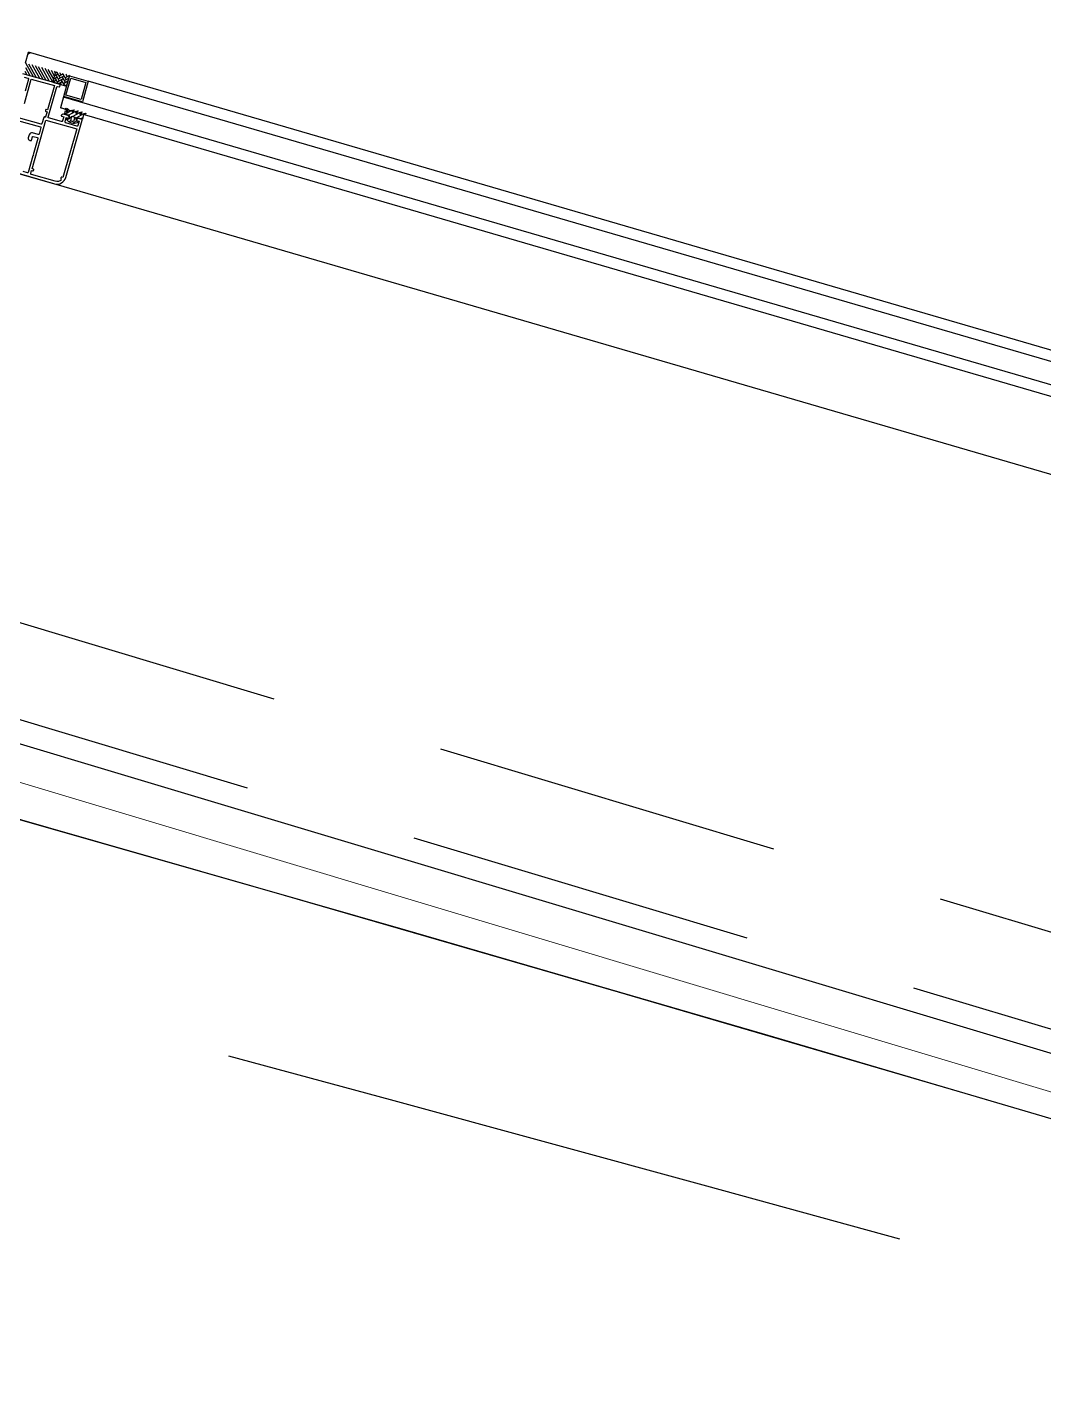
# Model space of a CAD drawing. Header units: millimetres. Extents: x 62878 to 70819, y -67946 to -61850.
# Drawn here: x 67547.2 to 67602, y -62157.9 to -62084.5 of the extents above; entities that cross this region are included whole.
import ezdxf

# ---------------------------------------------------------------- set-up
doc = ezdxf.new("R2010")
doc.units = ezdxf.units.MM
doc.linetypes.add('HIDDEN', pattern=[0.375, 0.25, -0.125])
doc.layers.add('alan hesabı1', color=7, linetype='Continuous', plot=False)
for name, color, linetype, lineweight in [('BA DÖŞ.-yeni', 11, 'Continuous', 30), ('DOGRAMA', 171, 'Continuous', 0), ('DUV.ALÇ.-yeni', 20, 'Continuous', 25), ('GOR-2', 152, 'Continuous', 20)]:
    doc.layers.add(name, color=color, linetype=linetype, lineweight=lineweight)

msp = doc.modelspace()

# ---------------------------------------------------------------- hatches: boundary and pattern name
at = {"layer": 'DOGRAMA', "lineweight": -2}
h = msp.add_hatch(dxfattribs=at)
h.set_pattern_fill('ANSI31', color=256, scale=0.04, angle=671.29752, style=0)
h.set_pattern_definition([(299.21839, (67417.00971, -62064.35818), (-0.11084121, -0.06199376), [])])
h.paths.add_polyline_path([(67548.29, -62087.392, 0.414214), (67548.257, -62087.411), (67547.003, -62087.057, 0.153231), (67547.07, -62086.452), (67548.446, -62086.841)])
h.paths.add_polyline_path([(67548.549, -62087.494), (67548.309, -62087.426, 0.414214), (67548.29, -62087.392), (67548.446, -62086.841), (67548.712, -62086.916)])
h = msp.add_hatch(dxfattribs=at)
h.set_pattern_fill('AR-HBONE', color=256, scale=0.03, angle=671.29752, style=0)
h.set_pattern_definition([(209.2184, (67543.52278, -62123.29517), (-0.04615507, -0.16330863), [0.36, -0.12]), (299.2184, (67543.41805, -62123.35375), (-0.04615507, -0.16330863), [0.36, -0.12])])
h.paths.add_polyline_path([(67549.053, -62087.636), (67549.293, -62087.704), (67549.457, -62087.127), (67548.712, -62086.916), (67548.549, -62087.494)])
h = msp.add_hatch(dxfattribs=at)
h.set_pattern_fill('ANSI31', color=256, scale=0.05, angle=671.29752, style=0)
h.set_pattern_definition([(209.2184, (67648.18763, -62129.6948), (0.0774922, -0.13855151), [])])
edge = h.paths.add_edge_path(flags=16)
edge.add_arc((67549.699, -62089.211), 0.4, 242.68143, 265.75535, ccw=False)
edge.add_line((67549.515, -62089.567), (67549.584, -62089.324))
edge.add_line((67549.584, -62089.324), (67549.738, -62089.368))
edge.add_line((67549.738, -62089.368), (67549.669, -62089.61))
edge = h.paths.add_edge_path()
edge.add_arc((67549.699, -62089.211), 0.5, 217.34849, 291.08829, ccw=False)
edge.add_line((67549.301, -62089.515), (67549.329, -62089.418))
edge.add_line((67549.329, -62089.418), (67549.444, -62089.451))
edge.add_line((67549.444, -62089.451), (67549.46, -62089.393))
edge.add_arc((67549.364, -62089.366), 0.1, 344.21839, 434.21839)
edge.add_line((67549.391, -62089.27), (67549.18, -62089.21))
edge.add_line((67549.18, -62089.21), (67549.229, -62089.037))
edge.add_line((67549.229, -62089.037), (67549.267, -62089.047))
edge.add_arc((67549.249, -62089.11), 0.065, 5.80906, 74.21839, ccw=False)
edge.add_arc((67549.346, -62089.1), 0.0327, 185.80906, 379.64867)
edge.add_arc((67549.201, -62089.184), 0.199, 28.30217, 78.56808)
edge.add_arc((67549.256, -62088.941), 0.05, 75.19055, 252.70379, ccw=False)
edge.add_arc((67549.186, -62089.205), 0.323, 35.83273, 75.15904, ccw=False)
edge.add_arc((67549.464, -62089.004), 0.02, 215.83273, 284.21839)
edge.add_line((67549.469, -62089.023), (67549.682, -62088.969))
edge.add_arc((67549.686, -62088.984), 0.015, -55.78161, 104.21839, ccw=False)
edge.add_line((67549.694, -62088.996), (67549.593, -62089.065))
edge.add_arc((67549.604, -62089.082), 0.02, 124.21839, 284.21839)
edge.add_line((67549.609, -62089.101), (67549.894, -62089.029))
edge.add_arc((67549.898, -62089.043), 0.015, -55.78161, 104.21839, ccw=False)
edge.add_line((67549.906, -62089.056), (67549.804, -62089.125))
edge.add_arc((67549.816, -62089.142), 0.02, 124.21839, 284.21839)
edge.add_line((67549.82, -62089.161), (67550.106, -62089.089))
edge.add_arc((67550.109, -62089.103), 0.015, -55.78161, 104.21839, ccw=False)
edge.add_line((67550.118, -62089.116), (67550.016, -62089.185))
edge.add_arc((67550.027, -62089.201), 0.02, 124.21839, 284.21839)
edge.add_line((67550.032, -62089.221), (67550.317, -62089.149))
edge.add_arc((67550.321, -62089.163), 0.015, -55.78161, 104.21839, ccw=False)
edge.add_line((67550.33, -62089.176), (67550.235, -62089.24))
edge.add_arc((67550.291, -62089.323), 0.1, 124.21839, 164.21839)
edge.add_line((67550.195, -62089.296), (67550.142, -62089.482))
edge.add_line((67550.142, -62089.482), (67549.93, -62089.422))
edge.add_arc((67549.903, -62089.518), 0.1, 74.21839, 164.21839)
edge.add_line((67549.807, -62089.491), (67549.79, -62089.549))
edge.add_line((67549.79, -62089.549), (67549.906, -62089.581))
edge.add_line((67549.906, -62089.581), (67549.879, -62089.678))

# ---------------------------------------------------------------- linework, layer by layer
msp.add_lwpolyline([(68896.021, -63031.435), (69030.259, -63071.184), (69185.279, -62547.653), (68892.999, -62461.107, 1.044368), (68063.198, -62298.73, 0.204375), (63106.96, -62494.783, 0.353953), (62932.94, -62997.825), (63753.185, -65779.598), (64154.954, -67142.153), (65336.723, -66792.622), (65336.7, -66829.112), (65270.535, -66829.071, 0.626789), (65270.199, -67369.071), (65531.845, -67369.234, 0.926242), (66130.088, -67369.606), (66391.733, -67369.769, 0.626743), (66392.069, -66829.769), (66326.147, -66829.728), (66326.17, -66793.238), (67506.156, -67144.128), (68467.025, -63899.086), (68625.204, -63946.037), (68896.024, -63031.423)], format="xyb")
at = {"layer": 'alan hesabı1', "linetype": 'ByBlock'}
msp.add_lwpolyline([(67254.783, -62035.538), (67625.359, -62146.717), (67482.854, -62662.724), (67113.113, -62560.58), (67122.177, -62555.969), (67133.245, -62544.914), (67140.356, -62530.98), (67142.813, -62515.531), (67140.375, -62500.078), (67133.282, -62486.136), (67122.227, -62475.067), (67112.953, -62470.334), (67180.939, -62140.954), (67220.695, -62149.16)], close=True, dxfattribs=at)
at = {"layer": 'BA DÖŞ.-yeni', "linetype": 'HIDDEN', "ltscale": 150}
msp.add_arc((65815.039, -68607.153), 6697.937, 70.7461603, 109.2968468, dxfattribs=at)
at = {"layer": 'DOGRAMA', "lineweight": -2}
for p, q in [((67547.07, -62086.452), (67547.235, -62085.867)), ((67547.206, -62085.971), (67547.329, -62085.902)), ((67643.266, -62113.841), (67547.235, -62085.867)), ((67548.549, -62087.494), (67548.712, -62086.916)), ((67548.549, -62087.494), (67548.712, -62086.916)), ((67548.549, -62087.494), (67549.293, -62087.704)), ((67549.457, -62087.127), (67549.293, -62087.704)), ((67643.194, -62114.445), (67550.462, -62087.432)), ((67549.13, -62088.282), (67548.964, -62088.87)), ((67640.478, -62114.903), (67549.127, -62088.293)), ((67640.31, -62115.479), (67548.964, -62088.87)), ((67638.323, -62119.108), (67546.444, -62092.344))]:
    msp.add_line(p, q, dxfattribs=at)
msp.add_lwpolyline([(68355.728, -61957.86, 0.273736), (68066.91, -62277.721, 0.209295), (68023.71, -62283.852, 0.198368), (63201.053, -62451.108)], format="xyb", dxfattribs=at)
at = {"layer": 'DOGRAMA', "lineweight": -2, "ltscale": 0.5}
for points in [[(67546.444, -62092.344), (67548.638, -62092.964, 0.414214), (67549.255, -62092.619), (67550.128, -62089.53, 0.414214), (67550.108, -62089.493), (67549.945, -62089.447, 0.19911), (67549.907, -62089.451), (67549.836, -62089.491, 0.668097), (67549.842, -62089.543), (67549.969, -62089.579), (67549.901, -62089.819, -0.414214), (67549.839, -62089.854), (67549.243, -62089.685, -0.414214), (67549.208, -62089.623), (67549.276, -62089.383), (67549.403, -62089.419, 0.668097), (67549.435, -62089.378), (67549.396, -62089.307, 0.198962), (67549.366, -62089.283), (67549.125, -62089.215, 0.372839), (67549.007, -62089.271, 0.45685), (67549.026, -62089.312), (67549.141, -62089.345), (67549.076, -62089.576, -0.414214), (67549.014, -62089.61), (67548.322, -62089.414, -0.414214), (67548.301, -62089.377), (67548.763, -62087.741, -0.414214), (67548.8, -62087.721), (67548.887, -62087.745, 0.414214), (67548.924, -62087.724), (67548.948, -62087.638, 0.414214), (67548.928, -62087.601), (67546.936, -62087.038, 0.414214)], [(67547.01, -62087.215), (67547.203, -62087.269, -0.414214), (67547.237, -62087.331), (67547.055, -62087.976, -0.414214)], [(67546.133, -62089.399), (67547.885, -62089.894, -0.414214), (67547.906, -62089.931), (67547.806, -62090.282, -0.414214), (67547.769, -62090.303), (67547.461, -62090.216, 0.414214), (67547.276, -62090.319), (67547.227, -62090.492, 0.414214), (67547.296, -62090.616), (67547.315, -62090.621), (67547.364, -62090.635, 0.414214), (67547.401, -62090.614), (67547.452, -62090.431, -0.414214), (67547.489, -62090.41), (67547.72, -62090.476, -0.414214), (67547.741, -62090.513), (67547.489, -62091.403), (67547.51, -62091.44), (67547.473, -62091.461), (67547.222, -62092.351, -0.414214), (67547.185, -62092.372), (67546.954, -62092.306, -0.414214)], [(67549.019, -62092.746, -0.26214), (67548.676, -62092.829), (67547.396, -62092.468, -0.414214), (67547.362, -62092.406), (67547.405, -62092.252), (67547.453, -62092.266, 0.414214), (67547.515, -62092.231), (67547.521, -62092.212, 0.414214), (67547.5, -62092.175), (67547.433, -62092.156), (67548.175, -62089.529), (67549.84, -62089.999), (67549.097, -62092.626), (67549.03, -62092.607, 0.414214), (67548.993, -62092.628), (67548.987, -62092.647, 0.361813), (67549.013, -62092.706)]]:
    msp.add_lwpolyline(points, format="xyb", dxfattribs=at)
at = {"layer": 'DOGRAMA', "linetype": 'ByBlock', "lineweight": -2}
msp.add_lwpolyline([(67547.016, -62088.63), (67547.386, -62087.321), (67548.637, -62087.674), (67548.267, -62088.983), (67548.199, -62088.964, 0.414214), (67548.162, -62088.985), (67548.154, -62089.014, 0.414214), (67548.189, -62089.075), (67548.237, -62089.089), (67548.163, -62089.349, -0.414214), (67548.126, -62089.37), (67548.098, -62089.361, 0.414214), (67548.061, -62089.382), (67547.963, -62089.729, -0.414214), (67547.926, -62089.749), (67546.703, -62089.404, -0.414214)], format="xyb", dxfattribs=at)
at = {"layer": 'DOGRAMA', "lineweight": -2}
for points in [[(67549.451, -62087.146), (67550.462, -62087.432), (67550.146, -62088.548), (67549.136, -62088.262)], [(67549.52, -62087.269), (67550.338, -62087.501), (67550.077, -62088.424), (67549.259, -62088.193)]]:
    msp.add_lwpolyline(points, close=True, dxfattribs=at)
for points in [[(67549.879, -62089.678, -0.333333), (67549.301, -62089.515), (67549.329, -62089.418), (67549.444, -62089.451), (67549.46, -62089.393, 0.414214), (67549.391, -62089.27), (67549.18, -62089.21), (67549.229, -62089.037), (67549.267, -62089.047, -0.307685), (67549.313, -62089.103, 1.128702), (67549.377, -62089.089, 0.222912), (67549.241, -62088.988, -0.978531), (67549.269, -62088.892, -0.173298), (67549.448, -62089.015, 0.307572), (67549.469, -62089.023), (67549.682, -62088.969, -0.8391), (67549.694, -62088.996), (67549.593, -62089.065, 0.8391), (67549.609, -62089.101), (67549.894, -62089.029, -0.8391), (67549.906, -62089.056), (67549.804, -62089.125, 0.8391), (67549.82, -62089.161), (67550.106, -62089.089, -0.8391), (67550.118, -62089.116), (67550.016, -62089.185, 0.8391), (67550.032, -62089.221), (67550.317, -62089.149, -0.8391), (67550.33, -62089.176), (67550.235, -62089.24, 0.176327), (67550.195, -62089.296), (67550.142, -62089.482), (67549.93, -62089.422, 0.414214), (67549.807, -62089.491), (67549.79, -62089.549), (67549.906, -62089.581)], [(67549.669, -62089.61, -0.101021), (67549.515, -62089.567), (67549.584, -62089.324), (67549.738, -62089.368)], [(67549.669, -62089.61, -0.101021), (67549.515, -62089.567), (67549.584, -62089.324), (67549.738, -62089.368)]]:
    msp.add_lwpolyline(points, format="xyb", close=True, dxfattribs=at)
at = {"layer": 'DUV.ALÇ.-yeni', "linetype": 'HIDDEN', "ltscale": 75}
for p, q in [((67246.179, -62026.432), (68024.904, -62260.063)), ((67244.743, -62031.221), (68023.467, -62264.852))]:
    msp.add_line(p, q, dxfattribs=at)
at = {"layer": 'GOR-2', "ltscale": 75}
msp.add_line((67254.209, -62037.454), (68010.839, -62264.456), dxfattribs=at)

doc.saveas('drawing.dxf')
